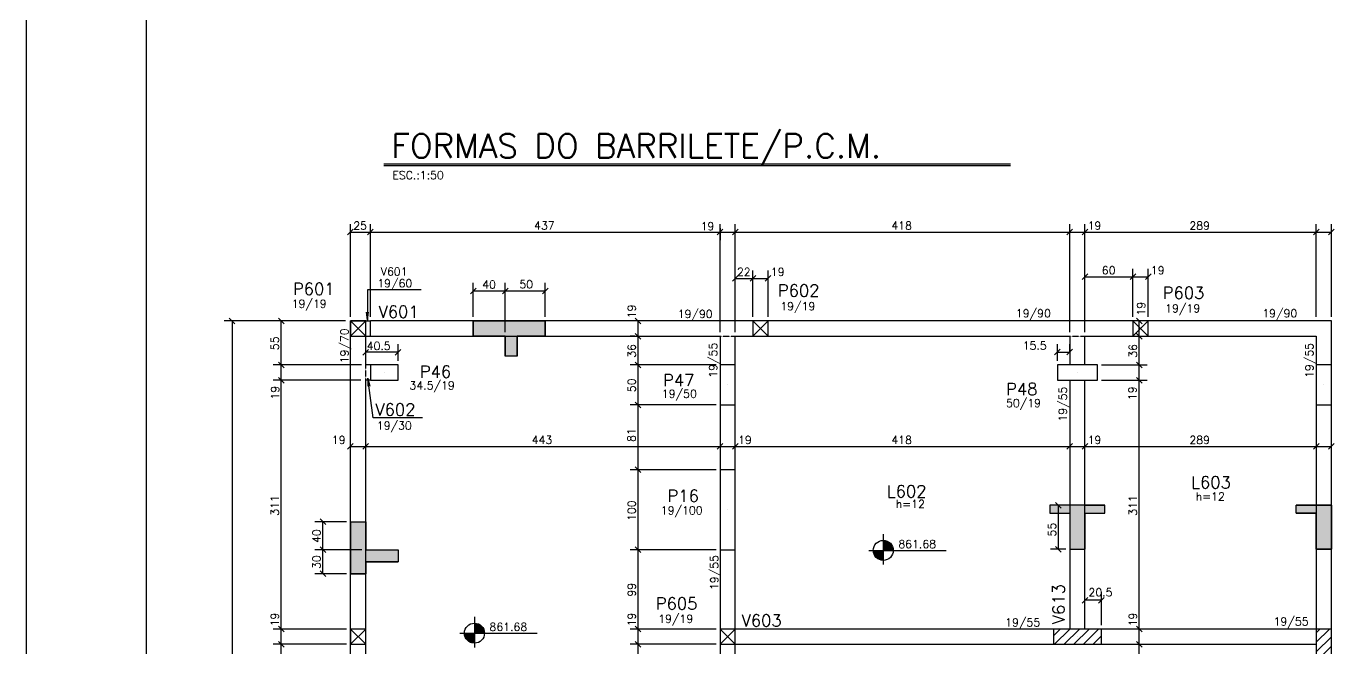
# Model space of a CAD drawing. Extents: x 474 to 5808, y 370 to 3870.
# Drawn here: x 474 to 2110, y 1358 to 2135 of the extents above; entities that cross this region are included whole.
import ezdxf

# ---------------------------------------------------------------- set-up
doc = ezdxf.new("R2010")
doc.units = 0
doc.header["$MEASUREMENT"] = 0
doc.linetypes.add('ESTILO_TQS_0005', pattern=[0.4, 0.3, -0.1])
for name, color, linetype in [('1', 1, 'CONTINUOUS'), ('2', 2, 'CONTINUOUS'), ('3', 3, 'CONTINUOUS'), ('4', 4, 'CONTINUOUS'), ('6', 6, 'CONTINUOUS'), ('7', 7, 'CONTINUOUS'), ('8', 8, 'CONTINUOUS'), ('9', 9, 'CONTINUOUS')]:
    doc.layers.add(name, color=color, linetype=linetype)
doc.styles.get("Standard").update_dxf_attribs({"font": 'ROMANS.SHX'})

msp = doc.modelspace()

# ---------------------------------------------------------------- linework, layer by layer
at = {"layer": '1', "linetype": 'Continuous'}
for p, q in [((879.544, 1747.8827), (898.544, 1766.8827)), ((898.544, 1747.8827), (879.544, 1766.8827)), ((1382.572762, 1747.8827), (1401.572762, 1766.8827)), ((1401.572762, 1747.8827), (1382.572762, 1766.8827)), ((1857.542166, 1747.8827), (1876.542166, 1766.8827)), ((1876.542166, 1747.8827), (1857.542166, 1766.8827)), ((879.544, 1362.8827), (898.544, 1381.8827)), ((898.544, 1362.8827), (879.544, 1381.8827)), ((1341.54408, 1362.8827), (1360.54408, 1381.8827)), ((1360.54408, 1362.8827), (1341.54408, 1381.8827))]:
    msp.add_line(p, q, dxfattribs=at)
msp.add_lwpolyline([(474.213215, 369.839668), (5807.808732, 369.839668), (5807.808732, 3869.839668), (474.213215, 3869.839668), (474.213215, 369.839668)], dxfattribs=at)
at = {"layer": '2', "linetype": 'Continuous'}
for p, q in [((876.008466, 1874.465655), (883.079534, 1881.536723)), ((901.008466, 1874.465655), (908.079534, 1881.536723)), ((901.008466, 1874.465655), (908.079534, 1881.536723)), ((1338.008466, 1874.465655), (1345.079534, 1881.536723)), ((1338.008466, 1874.465655), (1345.079534, 1881.536723)), ((1338.008466, 1874.465655), (1345.079534, 1881.536723)), ((1357.008466, 1874.465655), (1364.079534, 1881.536723)), ((1357.008466, 1874.465655), (1364.079534, 1881.536723)), ((1775.008466, 1874.465655), (1782.079534, 1881.536723)), ((1775.008466, 1874.465655), (1782.079534, 1881.536723)), ((1794.008466, 1874.465655), (1801.079534, 1881.536723)), ((1794.008466, 1874.465655), (1801.079534, 1881.536723)), ((2083.008466, 1874.465655), (2090.079534, 1881.536723)), ((2083.008466, 1874.465655), (2090.079534, 1881.536723)), ((2102.008466, 1874.465655), (2109.079534, 1881.536723)), ((1357.008466, 1816.617133), (1364.079534, 1823.688201)), ((1379.037228, 1816.617133), (1386.108296, 1823.688201)), ((1379.037228, 1816.617133), (1386.108296, 1823.688201)), ((1398.037228, 1816.617133), (1405.108296, 1823.688201)), ((1794.008466, 1818.676141), (1801.079534, 1825.747209)), ((1854.006632, 1818.676141), (1861.077699, 1825.747209)), ((1854.006632, 1818.676141), (1861.077699, 1825.747209)), ((1873.006632, 1818.676141), (1880.077699, 1825.747209)), ((1029.423817, 1800.880706), (1036.494885, 1807.951773)), ((1069.423817, 1800.880706), (1076.494885, 1807.951773)), ((1069.423817, 1800.880706), (1076.494885, 1807.951773)), ((1119.423817, 1800.880706), (1126.494885, 1807.951773)), ((728.118288, 1770.418234), (735.189356, 1763.347166)), ((796.477475, 1763.347166), (789.406407, 1770.418234)), ((1242.52467, 1763.347166), (1235.453602, 1770.418234)), ((1868.990813, 1763.347166), (1861.919745, 1770.418234)), ((889.044, 1757.3827), (889.044, 1757.3827)), ((1242.52467, 1744.347166), (1235.453602, 1751.418234)), ((1242.52467, 1744.347166), (1235.453602, 1751.418234)), ((1392.072762, 1757.3827), (1392.072762, 1757.3827)), ((1868.990813, 1744.347166), (1861.919745, 1751.418234)), ((1868.990813, 1744.347166), (1861.919745, 1751.418234)), ((1867.042166, 1757.3827), (1867.042166, 1757.3827)), ((902.079534, 1731.242418), (895.008466, 1724.171351)), ((942.579534, 1731.242418), (935.508466, 1724.171351)), ((1759.508466, 1724.553754), (1766.579534, 1731.624822)), ((1775.008466, 1724.553754), (1782.079534, 1731.624822)), ((796.477475, 1708.347166), (789.406407, 1715.418234)), ((796.477475, 1708.347166), (789.406407, 1715.418234)), ((921.794, 1702.3827), (921.794, 1702.3827)), ((1242.52467, 1708.347166), (1235.453602, 1715.418234)), ((1242.52467, 1708.347166), (1235.453602, 1715.418234)), ((1788.044, 1702.3827), (1788.044, 1702.3827)), ((1868.990813, 1708.347166), (1861.919745, 1715.418234)), ((1868.990813, 1708.347166), (1861.919745, 1715.418234)), ((796.477475, 1689.347166), (789.406407, 1696.418234)), ((796.477475, 1689.347166), (789.406407, 1696.418234)), ((796.477475, 1689.347166), (789.406407, 1696.418234)), ((1351.044, 1686.8827), (1351.044, 1686.8827)), ((1868.990813, 1689.347166), (1861.919745, 1696.418234)), ((1868.990813, 1689.347166), (1861.919745, 1696.418234)), ((2096.044, 1686.8827), (2096.044, 1686.8827)), ((1242.52467, 1658.347166), (1235.453602, 1665.418234)), ((1242.52467, 1658.347166), (1235.453602, 1665.418234)), ((876.008466, 1606.635108), (883.079534, 1613.706176)), ((895.008466, 1606.635108), (902.079534, 1613.706176)), ((895.008466, 1606.635108), (902.079534, 1613.706176)), ((1338.008466, 1606.635108), (1345.079534, 1613.706176)), ((1338.008466, 1606.635108), (1345.079534, 1613.706176)), ((1338.008466, 1606.635108), (1345.079534, 1613.706176)), ((1357.008466, 1606.635108), (1364.079534, 1613.706176)), ((1357.008466, 1606.635108), (1364.079534, 1613.706176)), ((1775.008466, 1606.635108), (1782.079534, 1613.706176)), ((1775.008466, 1606.635108), (1782.079534, 1613.706176)), ((1794.008466, 1606.635108), (1801.079534, 1613.706176)), ((1794.008466, 1606.635108), (1801.079534, 1613.706176)), ((2083.008466, 1606.635108), (2090.079534, 1613.706176)), ((2083.008466, 1606.635108), (2090.079534, 1613.706176)), ((2102.008466, 1606.635108), (2109.079534, 1613.706176)), ((1242.52467, 1577.347166), (1235.453602, 1584.418234)), ((1242.52467, 1577.347166), (1235.453602, 1584.418234)), ((1767.901373, 1532.974979), (1760.830305, 1540.046047)), ((1351.044, 1530.8827), (1351.044, 1530.8827)), ((848.655207, 1512.367376), (841.584139, 1519.438444)), ((848.655207, 1477.367376), (841.584139, 1484.438444)), ((848.655207, 1477.367376), (841.584139, 1484.438444)), ((848.655207, 1477.367376), (841.584139, 1484.438444)), ((1242.52467, 1477.347166), (1235.453602, 1484.418234)), ((1242.52467, 1477.347166), (1235.453602, 1484.418234)), ((1767.901373, 1477.974979), (1760.830305, 1485.046047)), ((848.655207, 1447.367376), (841.584139, 1454.438444)), ((1801.079534, 1421.281892), (1794.008466, 1414.210824)), ((1821.579534, 1421.281892), (1814.508466, 1414.210824)), ((796.477475, 1378.347166), (789.406407, 1385.418234)), ((796.477475, 1378.347166), (789.406407, 1385.418234)), ((1242.52467, 1378.347247), (1235.453602, 1385.418315)), ((1242.52467, 1378.347247), (1235.453602, 1385.418315)), ((1868.990813, 1378.347166), (1861.919745, 1385.418234)), ((1868.990813, 1378.347166), (1861.919745, 1385.418234)), ((796.477475, 1359.347166), (789.406407, 1366.418234)), ((796.477475, 1359.347166), (789.406407, 1366.418234)), ((889.044, 1372.3827), (889.044, 1372.3827)), ((1242.52467, 1359.347086), (1235.453602, 1366.418154)), ((1242.52467, 1359.347086), (1235.453602, 1366.418154)), ((1351.04408, 1372.3827), (1351.04408, 1372.3827)), ((1788.044, 1372.3827), (1788.044, 1372.3827)), ((1868.990813, 1359.347166), (1861.919745, 1366.418234)), ((1868.990813, 1359.347166), (1861.919745, 1366.418234))]:
    msp.add_line(p, q, dxfattribs=at)
at = {"layer": '3', "linetype": 'Continuous'}
for p, q in [((879.544, 664.8827), (879.544, 1766.8827)), ((879.544, 1766.8827), (904.544, 1766.8827)), ((904.544, 1747.8827), (904.544, 1766.8827)), ((898.544, 1711.8827), (898.544, 1747.8827)), ((904.544, 1711.8827), (898.544, 1711.8827)), ((904.544, 1692.8827), (898.544, 1692.8827)), ((1545.449928, 1500.493135), (1545.449928, 1462.346354)), ((1545.449928, 1492.641029), (1545.449928, 1467.641029)), ((1545.449928, 1492.033681), (1549.299053, 1492.033681)), ((1545.449928, 1491.240832), (1551.19839, 1491.240832)), ((1545.449928, 1490.447983), (1552.522186, 1490.447983)), ((1545.449928, 1489.655122), (1553.557447, 1489.655122)), ((1545.449928, 1488.862333), (1554.404786, 1488.862333)), ((1527.191232, 1480.141029), (1623.915377, 1480.141029)), ((1545.44988, 1479.348228), (1532.94988, 1479.348228)), ((1532.949928, 1480.141029), (1557.949928, 1480.141029)), ((1545.44988, 1478.555379), (1533.050874, 1478.555379)), ((1545.44988, 1477.762529), (1533.178237, 1477.762529)), ((1545.44988, 1476.96968), (1533.358863, 1476.96968)), ((1545.44988, 1476.176879), (1533.595136, 1476.176879)), ((1545.44988, 1475.383982), (1533.890441, 1475.383982)), ((1545.44988, 1474.591181), (1534.2495, 1474.591181)), ((1545.44988, 1473.798332), (1534.678653, 1473.798332)), ((1545.44988, 1473.005483), (1535.186675, 1473.005483)), ((1545.44988, 1472.212634), (1535.78606, 1472.212634)), ((1545.449928, 1488.069484), (1555.113796, 1488.069484)), ((1545.449928, 1487.276623), (1555.713132, 1487.276623)), ((1545.449928, 1486.483774), (1556.221155, 1486.483774)), ((1545.449928, 1485.690925), (1556.650308, 1485.690925)), ((1545.449928, 1484.898076), (1557.009366, 1484.898076)), ((1545.449928, 1484.105227), (1557.304672, 1484.105227)), ((1545.449928, 1483.312425), (1557.540944, 1483.312425)), ((1545.449928, 1482.519576), (1557.721523, 1482.519576)), ((1545.449928, 1481.726727), (1557.848934, 1481.726727)), ((1545.449928, 1480.933878), (1557.949928, 1480.933878)), ((1545.44988, 1471.419832), (1536.495021, 1471.419832)), ((1545.44988, 1470.626924), (1537.342361, 1470.626924)), ((1545.44988, 1469.834122), (1538.377622, 1469.834122)), ((1545.44988, 1469.041273), (1539.701417, 1469.041273)), ((1545.44988, 1468.248424), (1541.600803, 1468.248424)), ((1034.496327, 1397.02901), (1034.496327, 1358.88223)), ((1016.237632, 1376.676904), (1112.961776, 1376.676904)), ((1034.49628, 1375.884103), (1021.99628, 1375.884103)), ((1021.996327, 1376.676904), (1046.996327, 1376.676904)), ((1034.49628, 1375.091254), (1022.097274, 1375.091254)), ((1034.49628, 1374.298405), (1022.224637, 1374.298405)), ((1034.496327, 1389.176904), (1034.496327, 1364.176904)), ((1034.496327, 1388.569557), (1038.345452, 1388.569557)), ((1034.496327, 1387.776708), (1040.24479, 1387.776708)), ((1034.496327, 1386.983859), (1041.568585, 1386.983859)), ((1034.496327, 1386.190998), (1042.603846, 1386.190998)), ((1034.496327, 1385.398208), (1043.451186, 1385.398208)), ((1034.496327, 1384.605359), (1044.160195, 1384.605359)), ((1034.496327, 1383.812498), (1044.759532, 1383.812498)), ((1034.496327, 1383.019649), (1045.267554, 1383.019649)), ((1034.496327, 1382.2268), (1045.696708, 1382.2268)), ((1034.496327, 1381.433951), (1046.055766, 1381.433951)), ((1034.496327, 1380.641102), (1046.351071, 1380.641102)), ((1034.496327, 1379.848301), (1046.587344, 1379.848301)), ((1034.496327, 1379.055451), (1046.767922, 1379.055451)), ((1034.496327, 1378.262602), (1046.895333, 1378.262602)), ((1034.496327, 1377.469753), (1046.996327, 1377.469753)), ((1758.044, 1373.377911), (1766.548789, 1381.8827)), ((1759.569604, 1362.8827), (1778.569604, 1381.8827)), ((1771.59042, 1362.8827), (1790.59042, 1381.8827)), ((1783.611235, 1362.8827), (1802.611235, 1381.8827)), ((1795.63205, 1362.8827), (1814.63205, 1381.8827)), ((2086.544, 1365.295083), (2103.131617, 1381.8827)), ((2086.544, 1377.315898), (2091.110802, 1381.8827)), ((1034.49628, 1373.505556), (1022.405263, 1373.505556)), ((1034.49628, 1372.712754), (1022.641536, 1372.712754)), ((1034.49628, 1371.919858), (1022.936841, 1371.919858)), ((1034.49628, 1371.127056), (1023.295899, 1371.127056)), ((1034.49628, 1370.334207), (1023.725053, 1370.334207)), ((1034.49628, 1369.541358), (1024.233075, 1369.541358)), ((1034.49628, 1368.748509), (1024.832459, 1368.748509)), ((1034.49628, 1367.955708), (1025.541421, 1367.955708)), ((1034.49628, 1367.162799), (1026.38876, 1367.162799)), ((1034.49628, 1366.369998), (1027.424022, 1366.369998)), ((1034.49628, 1365.577148), (1028.747817, 1365.577148)), ((1034.49628, 1364.784299), (1030.647202, 1364.784299)), ((1807.652866, 1362.8827), (1818.044, 1373.273835)), ((2086.544, 1353.274268), (2105.544, 1372.274268)), ((2086.544, 1341.253453), (2105.544, 1360.253453))]:
    msp.add_line(p, q, dxfattribs=at)
for points in [[(1351.044, 1766.8827), (904.544, 1766.8827)], [(1788.044, 1766.8827), (1351.044, 1766.8827)], [(2105.544, 1766.8827), (1788.044, 1766.8827)], [(2105.544, 1711.8827), (2105.544, 1766.8827)], [(898.544, 1747.8827), (1341.544, 1747.8827)], [(1341.544, 1747.8827), (1341.544, 1711.8827)], [(1360.544, 1711.8827), (1360.544, 1747.8827)], [(1360.544, 1747.8827), (1778.544, 1747.8827)], [(1778.544, 1747.8827), (1778.544, 1711.8827)], [(1797.544, 1711.8827), (1797.544, 1747.8827)], [(1797.544, 1747.8827), (2086.544, 1747.8827)], [(2086.544, 1747.8827), (2086.544, 1711.8827)], [(898.544, 1181.8827), (898.544, 1692.8827)], [(1778.544, 1692.8827), (1778.544, 1381.8827)], [(1797.544, 1381.8827), (1797.544, 1692.8827)], [(1341.544, 1661.8827), (1341.544, 1580.8827)], [(1360.544, 1580.8827), (1360.544, 1661.8827)], [(2086.544, 1661.8827), (2086.544, 1381.8827)], [(2105.544, 1381.8827), (2105.544, 1661.8827)], [(1341.544, 1480.8827), (1341.544, 1381.8827)], [(1360.544, 1381.8827), (1360.544, 1480.8827)], [(1758.044, 1381.8827), (1360.54408, 1381.8827)], [(2086.544, 1381.8827), (1818.044, 1381.8827)], [(1341.544, 1362.8827), (1341.544, 1161.8827)], [(1360.544, 1161.8827), (1360.544, 1362.8827)], [(1360.54408, 1362.8827), (1758.044, 1362.8827)], [(1818.044, 1362.8827), (2086.544, 1362.8827)]]:
    msp.add_lwpolyline(points, dxfattribs=at)
for centre in [(1545.449928, 1480.141029), (1034.496327, 1376.676904)]:
    msp.add_circle(centre, 12.5, dxfattribs=at)
at = {"layer": '6', "linetype": 'Continuous'}
for p, q in [((921.238335, 1963.201257), (1704.600567, 1963.201257)), ((921.238335, 1961.403217), (1704.600567, 1961.403217)), ((1032.959351, 1766.8827), (1032.959351, 1747.8827)), ((1032.959351, 1766.8827), (1072.959351, 1766.8827)), ((1082.959351, 1766.8827), (1072.959351, 1766.8827)), ((1122.959351, 1766.8827), (1082.959351, 1766.8827)), ((1122.959351, 1747.8827), (1122.959351, 1766.8827)), ((1032.959351, 1747.8827), (1072.959351, 1747.8827)), ((1072.959351, 1747.8827), (1072.959351, 1722.8827)), ((1087.959351, 1747.8827), (1122.959351, 1747.8827)), ((1087.959351, 1722.8827), (1087.959351, 1747.8827)), ((1797.544, 1536.510513), (1753.544, 1536.510513)), ((1753.544, 1526.510513), (1778.544, 1526.510513)), ((1778.544, 1526.510513), (1778.544, 1481.510513)), ((1797.544, 1536.510513), (1822.544, 1536.510513)), ((1797.544, 1526.510513), (1822.544, 1526.510513)), ((1797.544, 1526.510513), (1797.544, 1481.510513)), ((2105.544, 1536.510513), (2061.544, 1536.510513)), ((2061.544, 1526.510513), (2086.544, 1526.510513)), ((2086.544, 1526.510513), (2086.544, 1481.510513)), ((2105.544, 1526.510513), (2105.544, 1536.510513)), ((2105.544, 1481.510513), (2105.544, 1526.510513)), ((879.549351, 1515.90291), (879.549351, 1450.90291)), ((879.549351, 1515.90291), (898.544, 1515.90291)), ((898.544, 1515.90291), (898.544, 1480.90291)), ((898.544, 1480.90291), (939.171969, 1480.90291)), ((1778.544, 1481.510513), (1797.544, 1481.510513)), ((2086.544, 1481.510513), (2105.544, 1481.510513)), ((898.544, 1465.90291), (898.544, 1450.90291)), ((898.544, 1465.90291), (939.171969, 1465.90291)), ((879.549351, 1450.90291), (898.544, 1450.90291))]:
    msp.add_line(p, q, dxfattribs=at)
msp.add_lwpolyline([(624.215682, 419.841243), (5757.813138, 419.841243), (5757.813138, 3819.840168), (624.215682, 3819.840168), (624.215682, 419.841243)], dxfattribs=at)
at = {"layer": '7', "linetype": 'Continuous'}
for points in [[(879.544, 1747.8827), (898.544, 1747.8827), (898.544, 1766.8827), (879.544, 1766.8827), (879.544, 1747.8827)], [(1382.572762, 1747.8827), (1401.572762, 1747.8827), (1401.572762, 1766.8827), (1382.572762, 1766.8827), (1382.572762, 1747.8827)], [(1857.542166, 1747.8827), (1876.542166, 1747.8827), (1876.542166, 1766.8827), (1857.542166, 1766.8827), (1857.542166, 1747.8827)], [(904.544, 1692.8827), (939.044, 1692.8827), (939.044, 1711.8827), (904.544, 1711.8827), (904.544, 1692.8827)], [(1341.544, 1661.8827), (1360.544, 1661.8827), (1360.544, 1711.8827), (1341.544, 1711.8827), (1341.544, 1661.8827)], [(1763.044, 1692.8827), (1813.044, 1692.8827), (1813.044, 1711.8827), (1763.044, 1711.8827), (1763.044, 1692.8827)], [(2086.544, 1661.8827), (2105.544, 1661.8827), (2105.544, 1711.8827), (2086.544, 1711.8827), (2086.544, 1661.8827)], [(1341.544, 1480.8827), (1360.544, 1480.8827), (1360.544, 1580.8827), (1341.544, 1580.8827), (1341.544, 1480.8827)], [(879.544, 1362.8827), (898.544, 1362.8827), (898.544, 1381.8827), (879.544, 1381.8827), (879.544, 1362.8827)], [(1341.54408, 1362.8827), (1360.54408, 1362.8827), (1360.54408, 1381.8827), (1341.54408, 1381.8827), (1341.54408, 1362.8827)], [(1758.044, 1362.8827), (1818.044, 1362.8827), (1818.044, 1381.8827), (1758.044, 1381.8827), (1758.044, 1362.8827)], [(2086.544, 1302.8827), (2105.544, 1302.8827), (2105.544, 1381.8827), (2086.544, 1381.8827), (2086.544, 1302.8827)]]:
    msp.add_lwpolyline(points, dxfattribs=at)
at = {"layer": '8', "linetype": 'Continuous'}
for points in [[(1072.959351, 1722.8827), (1072.959351, 1747.8827), (1032.959351, 1747.8827), (1032.959351, 1766.8827), (1122.959351, 1766.8827), (1122.959351, 1747.8827), (1087.959351, 1747.8827), (1087.959351, 1722.8827), (1072.959351, 1722.8827)], [(1822.544, 1536.510513), (1753.544, 1536.510513), (1753.544, 1526.510513), (1778.544, 1526.510513), (1778.544, 1481.510513), (1797.544, 1481.510513), (1797.544, 1526.510513), (1822.544, 1526.510513), (1822.544, 1536.510513)], [(2061.544, 1536.510513), (2105.544, 1536.510513), (2105.544, 1481.510513), (2086.544, 1481.510513), (2086.544, 1526.510513), (2061.544, 1526.510513), (2061.544, 1536.510513)], [(939.171969, 1465.90291), (898.544, 1465.90291), (898.544, 1450.90291), (879.549351, 1450.90291), (879.549351, 1515.90291), (898.544, 1515.90291), (898.544, 1480.90291), (939.171969, 1480.90291), (939.171969, 1465.90291)]]:
    msp.add_lwpolyline(points, dxfattribs=at)
for points in [[(1032.959351, 1747.8827), (1122.959351, 1766.8827), (1072.959351, 1747.8827)], [(1032.959351, 1747.8827), (1032.959351, 1766.8827), (1122.959351, 1766.8827)], [(1122.959351, 1766.8827), (1087.959351, 1747.8827), (1072.959351, 1747.8827)], [(1122.959351, 1766.8827), (1122.959351, 1747.8827), (1087.959351, 1747.8827)], [(1087.959351, 1747.8827), (1087.959351, 1722.8827), (1072.959351, 1747.8827)], [(1087.959351, 1722.8827), (1072.959351, 1722.8827), (1072.959351, 1747.8827)], [(1753.544, 1526.510513), (1778.544, 1526.510513), (1753.544, 1536.510513)], [(1778.544, 1526.510513), (1822.544, 1536.510513), (1753.544, 1536.510513)], [(1797.544, 1526.510513), (1822.544, 1536.510513), (1778.544, 1526.510513)], [(1797.544, 1481.510513), (1778.544, 1526.510513), (1778.544, 1481.510513)], [(1797.544, 1526.510513), (1778.544, 1526.510513), (1797.544, 1481.510513)], [(1822.544, 1526.510513), (1822.544, 1536.510513), (1797.544, 1526.510513)], [(2061.544, 1536.510513), (2086.544, 1526.510513), (2061.544, 1526.510513)], [(2105.544, 1536.510513), (2086.544, 1526.510513), (2061.544, 1536.510513)], [(2105.544, 1536.510513), (2086.544, 1481.510513), (2086.544, 1526.510513)], [(2105.544, 1481.510513), (2086.544, 1481.510513), (2105.544, 1536.510513)], [(879.549351, 1450.90291), (898.544, 1515.90291), (898.544, 1480.90291)], [(879.549351, 1450.90291), (879.549351, 1515.90291), (898.544, 1515.90291)], [(898.544, 1450.90291), (879.549351, 1450.90291), (898.544, 1480.90291)], [(939.171969, 1480.90291), (898.544, 1465.90291), (898.544, 1480.90291)], [(898.544, 1465.90291), (898.544, 1450.90291), (898.544, 1480.90291)], [(939.171969, 1480.90291), (939.171969, 1465.90291), (898.544, 1465.90291)]]:
    msp.add_solid(points, dxfattribs=at)
at = {"layer": '9', "linetype": 'Continuous'}
for p, q in [((879.544, 1771.8827), (879.544, 1888.001189)), ((904.544, 1771.8827), (904.544, 1888.001189)), ((1341.544, 1752.8827), (1341.544, 1888.001189)), ((1341.544, 1883.001189), (1341.544, 1868.001189)), ((1360.544, 1752.8827), (1360.544, 1888.001189)), ((1778.544, 1752.8827), (1778.544, 1888.001189)), ((1797.544, 1752.8827), (1797.544, 1888.001189)), ((2086.544, 1771.8827), (2086.544, 1888.001189)), ((2105.544, 1771.8827), (2105.544, 1888.001189)), ((879.544, 1878.001189), (904.544, 1878.001189)), ((904.544, 1878.001189), (1341.544, 1878.001189)), ((1341.544, 1878.001189), (1360.544, 1878.001189)), ((1360.544, 1878.001189), (1778.544, 1878.001189)), ((1778.544, 1878.001189), (1797.544, 1878.001189)), ((1797.544, 1878.001189), (2086.544, 1878.001189)), ((2086.544, 1878.001189), (2105.544, 1878.001189)), ((1797.544, 1771.8827), (1797.544, 1832.211675)), ((1857.542166, 1771.8827), (1857.542166, 1832.211675)), ((1876.542166, 1771.8827), (1876.542166, 1832.211675)), ((1360.544, 1798.204838), (1360.544, 1830.152667)), ((1360.544, 1820.152667), (1382.572762, 1820.152667)), ((1382.572762, 1771.8827), (1382.572762, 1830.152667)), ((1382.572762, 1820.152667), (1401.572762, 1820.152667)), ((1401.572762, 1771.8827), (1401.572762, 1830.152667)), ((1797.544, 1822.211675), (1857.542166, 1822.211675)), ((1857.542166, 1822.211675), (1876.542166, 1822.211675)), ((1032.959351, 1771.8827), (1032.959351, 1814.416239)), ((1032.959351, 1804.416239), (1072.959351, 1804.416239)), ((1072.959351, 1752.8827), (1072.959351, 1814.416239)), ((1072.959351, 1804.416239), (1122.959351, 1804.416239)), ((1122.959351, 1771.8827), (1122.959351, 1814.416239)), ((873.515104, 1766.8827), (721.653822, 1766.8827)), ((731.653822, 1766.8827), (731.653822, 664.8827)), ((873.515104, 1766.8827), (782.941941, 1766.8827)), ((792.941941, 1711.8827), (792.941941, 1766.8827)), ((1242.776457, 1766.8827), (1228.989136, 1766.8827)), ((1238.989136, 1747.8827), (1238.989136, 1766.8827)), ((1865.455279, 1747.8827), (1865.455279, 1766.8827)), ((898.544, 1717.074458), (898.544, 1737.706885)), ((939.044, 1716.8827), (939.044, 1737.706885)), ((1234.875989, 1747.8827), (1228.989136, 1747.8827)), ((1238.989136, 1711.8827), (1238.989136, 1747.8827)), ((1763.044, 1716.8827), (1763.044, 1738.089288)), ((1778.544, 1726.479414), (1778.544, 1738.089288)), ((1865.455279, 1711.8827), (1865.455279, 1747.8827)), ((939.044, 1727.706885), (898.544, 1727.706885)), ((1763.044, 1728.089288), (1778.544, 1728.089288)), ((893.207464, 1711.8827), (782.941941, 1711.8827)), ((792.941941, 1692.8827), (792.941941, 1711.8827)), ((904.544, 1711.8827), (898.544, 1711.8827)), ((1336.544, 1711.8827), (1228.989136, 1711.8827)), ((1238.989136, 1661.8827), (1238.989136, 1711.8827)), ((1818.044, 1711.8827), (1875.455279, 1711.8827)), ((1865.455279, 1692.8827), (1865.455279, 1711.8827)), ((892.507171, 1692.8827), (782.941941, 1692.8827)), ((792.941941, 1381.8827), (792.941941, 1692.8827)), ((1818.044, 1692.8827), (1875.455279, 1692.8827)), ((1865.455279, 1381.8827), (1865.455279, 1692.8827)), ((1336.544, 1661.8827), (1228.989136, 1661.8827)), ((1238.989136, 1580.8827), (1238.989136, 1661.8827)), ((879.544, 1610.170642), (898.544, 1610.170642)), ((898.544, 1610.170642), (1341.544, 1610.170642)), ((1341.544, 1610.170642), (1360.544, 1610.170642)), ((1360.544, 1610.170642), (1778.544, 1610.170642)), ((1778.544, 1610.170642), (1797.544, 1610.170642)), ((1797.544, 1610.170642), (2086.544, 1610.170642)), ((2086.544, 1610.170642), (2105.544, 1610.170642)), ((1336.544, 1580.8827), (1228.989136, 1580.8827)), ((1238.989136, 1480.8827), (1238.989136, 1580.8827)), ((1773.544, 1536.510513), (1754.365839, 1536.510513)), ((1764.365839, 1481.510513), (1764.365839, 1536.510513)), ((874.549351, 1515.90291), (835.119673, 1515.90291)), ((845.119673, 1480.90291), (845.119673, 1515.90291)), ((893.544, 1480.90291), (835.119673, 1480.90291)), ((851.13531, 1480.90291), (835.119673, 1480.90291)), ((845.119673, 1450.90291), (845.119673, 1480.90291)), ((1336.544, 1480.8827), (1228.989136, 1480.8827)), ((1238.989136, 1381.882781), (1238.989136, 1480.8827)), ((1773.544, 1481.510513), (1754.365839, 1481.510513)), ((874.549351, 1450.90291), (835.119673, 1450.90291)), ((1797.544, 1401.039684), (1797.544, 1427.746358)), ((1818.044, 1386.8827), (1818.044, 1427.746358)), ((1818.044, 1417.746358), (1797.544, 1417.746358)), ((874.544, 1381.8827), (782.941941, 1381.8827)), ((792.941941, 1362.8827), (792.941941, 1381.8827)), ((1336.544, 1381.882781), (1228.989136, 1381.882781)), ((1238.989136, 1362.88262), (1238.989136, 1381.882781)), ((1865.455279, 1362.8827), (1865.455279, 1381.8827)), ((874.544, 1362.8827), (782.941941, 1362.8827)), ((792.941941, 1181.8827), (792.941941, 1362.8827)), ((1336.544, 1362.88262), (1228.989136, 1362.88262)), ((1238.989136, 1161.8827), (1238.989136, 1362.88262)), ((1865.455279, 1161.8827), (1865.455279, 1362.8827))]:
    msp.add_line(p, q, dxfattribs=at)
at = {"layer": '9', "linetype": 'ESTILO_TQS_0005'}
for p, q in [((1341.544, 1747.8827), (1360.544, 1747.8827)), ((1778.544, 1747.8827), (1797.544, 1747.8827)), ((898.544, 1692.8827), (898.544, 1712.074458))]:
    msp.add_line(p, q, dxfattribs=at)
at = {"layer": '9', "linetype": 'Continuous'}
for points in [[(967.942961, 1805.961705), (900.700497, 1805.961705), (900.700497, 1767.963744), (899.395235, 1777.878192), (900.700497, 1767.963744), (902.005758, 1777.878192)], [(969.473281, 1645.700128), (907.796413, 1645.700128), (901.162975, 1695.239214), (903.772521, 1685.585703), (901.162975, 1695.239214), (901.185091, 1685.239238)]]:
    msp.add_lwpolyline(points, dxfattribs=at)

# ---------------------------------------------------------------- texts
at = {"layer": '2', "linetype": 'Continuous'}
for s, p in [('ESC.:1:50', (931.857818, 1944.127277)), ('25', (883.044, 1881.001189)), ('437', (1109.044, 1881.001189)), ('19', (1317.171082, 1880.319346)), ('418', (1555.544, 1881.001189)), ('19', (1800.87733, 1881.001189)), ('289', (1928.044, 1881.001189)), ('22', (1362.558381, 1823.152667)), ('19', (1404.906092, 1823.152667)), ('60', (1818.543083, 1825.211675)), ('19', (1879.875496, 1825.211675)), ('40', (1044.198639, 1807.416239)), ('50', (1090.58274, 1807.697624)), ('40.5', (899.794, 1730.706885)), ('15.5', (1719.71067, 1731.089288)), ('19', (856.21067, 1613.170642)), ('443', (1106.044, 1613.170642)), ('19', (1363.87733, 1613.170642)), ('418', (1555.544, 1613.170642)), ('19', (1800.87733, 1613.170642)), ('289', (1928.044, 1613.170642)), ('20.5', (1801.92013, 1422.781358))]:
    msp.add_text(s, height=10, dxfattribs=at).set_placement(p)
for s, p in [('19', (1235.989136, 1770.21603)), ('19', (1872.699897, 1773.630903)), ('55', (789.941941, 1730.3827)), ('36', (1235.989136, 1720.8827)), ('36', (1862.455279, 1720.8827)), ('50', (1235.989136, 1677.8827)), ('19', (790.279344, 1668.654384)), ('19', (1861.845154, 1667.931341)), ('81', (1235.689841, 1615.674947)), ('311', (789.941941, 1523.3827)), ('100', (1235.989136, 1516.8827)), ('311', (1862.455279, 1523.3827)), ('40', (842.119673, 1489.40291)), ('55', (1761.365839, 1497.510513)), ('30', (842.119673, 1456.90291)), ('99', (1235.989136, 1422.38274)), ('19', (789.941941, 1385.21603)), ('19', (1235.989136, 1385.216111)), ('19', (1862.455279, 1385.21603))]:
    msp.add_text(s, height=10, rotation=90, dxfattribs=at).set_placement(p)
at = {"layer": '3', "linetype": 'Continuous'}
for s, p in [('V601', (917.430115, 1823.666591)), ('19/60', (913.053387, 1808.944868)), ('19/19', (806.092064, 1783.400448)), ('19/19', (1416.777143, 1780.334527)), ('19/90', (1711.170585, 1771.467406)), ('19/19', (1897.820527, 1777.647134)), ('19/90', (2019.170585, 1771.467406)), ('19/90', (1288.521323, 1770.617572)), ('34.5/19', (953.305786, 1681.322655)), ('19/50', (1268.715415, 1670.905045)), ('50/19', (1698.904366, 1659.26815)), ('19/30', (912.468482, 1631.133964)), ('h=12', (1561.054178, 1533.155604)), ('h=12', (1935.896406, 1542.509669)), ('19/100', (1267.391743, 1525.1112)), ('861.68', (1564.250015, 1483.046583)), ('19/19', (1264.215961, 1389.618738)), ('19/55', (1697.858597, 1385.120667)), ('19/55', (2033.295958, 1386.303868)), ('861.68', (1053.296414, 1379.582459))]:
    msp.add_text(s, height=10, dxfattribs=at).set_placement(p)
for s, p in [('19/70', (876.947404, 1713.949947)), ('19/55', (1337.863336, 1695.908267)), ('19/55', (2083.007928, 1695.672591)), ('19/55', (1774.794, 1641.078221)), ('19/55', (1339.27969, 1430.57253))]:
    msp.add_text(s, height=10, rotation=90, dxfattribs=at).set_placement(p)
at = {"layer": '4', "linetype": 'Continuous'}
for s, p in [('P601', (807.646925, 1799.437022)), ('P602', (1413.664923, 1797.304517)), ('P603', (1894.708307, 1794.617124)), ('V601', (914.63021, 1770.929046)), ('P46', (966.11755, 1696.024707)), ('P47', (1270.160532, 1685.363127)), ('P48', (1698.904366, 1674.26815)), ('V602', (910.628722, 1648.597839)), ('L603', (1930.35722, 1557.663274)), ('P16', (1275.814951, 1540.813134)), ('L602', (1549.975805, 1546.462813)), ('P605', (1261.134713, 1406.211918)), ('V603', (1368.337131, 1385.013832))]:
    msp.add_text(s, height=15, dxfattribs=at).set_placement(p)
msp.add_text('V613', height=15, rotation=90, dxfattribs=at).set_placement((1772.112789, 1387.945332))
at = {"layer": '6', "linetype": 'Continuous'}
msp.add_text('FORMAS DO BARRILETE/P.C.M.', height=30, dxfattribs=at).set_placement((930.752882, 1970.725346))

doc.saveas('drawing.dxf')
